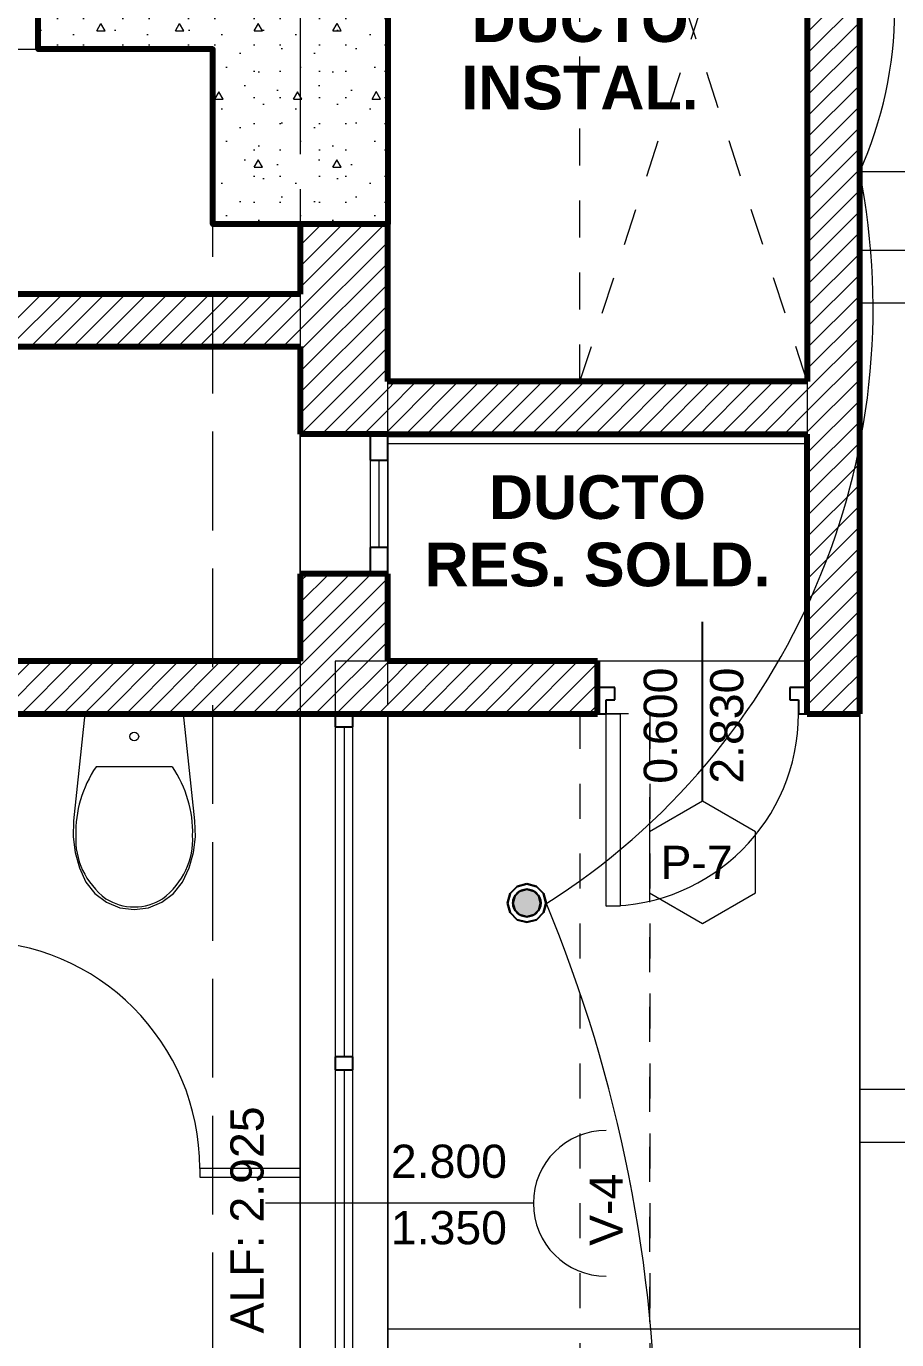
# Model space of a CAD drawing. Header units: inches. Extents: x 2704.1 to 2801.6, y 2415.6 to 2497.
# Drawn here: x 2763.392 to 2765.882, y 2438.596 to 2442.352 of the extents above; entities that cross this region are included whole.
import ezdxf
from ezdxf.lldxf.tags import DXFTag

# ---------------------------------------------------------------- set-up
doc = ezdxf.new("R2010")
doc.units = ezdxf.units.IN
doc.set_wipeout_variables(frame=1)
for name, pattern in [('Hidden Line', [0.391222, 0.282222, -0.109]), ('Oculto', [0.15875, 0.105833, -0.052917]), ('Punto & Raya', [0.65, 0.5, -0.075, 0, -0.075]), ('Rayas', [0.1, 0.05, -0.05]), ('super', [0.125, 0.075, -0.05]), ('Wipeout_Contour', [1, 0, -1])]:
    doc.linetypes.add(name, pattern=pattern)
for name, color, linetype, lineweight in [('.', 10, 'Continuous', 0), ('00_IE_Luminarias', 6, 'Continuous', 30), ('ALUMBRADO_PVC', 6, 'PVC1', 30)]:
    doc.layers.add(name, color=color, linetype=linetype, lineweight=lineweight)
for name, color, linetype in [('02 _ ARQ _ ALB _ Ejes Generales', 7, 'Continuous'), ('02 _ ARQ _ ZON _ Espacio.3D', 7, 'Continuous'), ('08 _ STR _ EXT _ 06 Columnas', 7, 'Continuous'), ('08 _ STR _ EXT _ 07 Losa Aligerada', 7, 'Continuous'), ('08 _ STR _ EXT _ 09 Vigas', 7, 'Continuous'), ('08 _ STR _ EXT _ 10 Vereda Exterior', 7, 'Continuous'), ('08 _ STR _ EXT _ Estacionamiento-Pavimento', 7, 'Continuous'), ('Dibujo 2D - General', 7, 'Continuous'), ('ESQUEMAS', 7, 'Continuous'), ('Estructura - 04 MURO', 7, 'Continuous'), ('Interior - Equipamiento', 7, 'Continuous'), ('Interior - Sanitarios', 7, 'Continuous'), ('Notas - Textos', 7, 'Continuous')]:
    doc.layers.add(name, color=color, linetype=linetype)
doc.layers.add('DLX_TERR_LUM', color=7, linetype='Continuous', true_color=0x92fcfc)
doc.styles.add('Estilo_Generado_4', font='swisse.ttf')
doc.styles.add('Estilo_Generado_8', font='arialbd.ttf')
doc.styles.add('{18b73a54-fa43-428c-adcb-c1c7bbdf2c84}', font='Simplex.shx')
tags = doc.linetypes.add('PVC1', pattern='A,1,-0.19772,["PVC",{18b73a54-fa43-428c-adcb-c1c7bbdf2c84},S=0.13,R=0,X=0,Y=-0.061851],-0.507647', length=1.705367).pattern_tags.tags
tags[6] = DXFTag(74, 10)
pattern_1 = [(45, (2712.85563, 2425.385773), (-0.030052038, 0.030052038), [])]

# ---------------------------------------------------------------- blocks, each defined once
blk = doc.blocks.new('luminaria exterior')
at = {"layer": '.'}
h = blk.add_hatch(dxfattribs=at)
h.set_pattern_fill('TRIANG', color=4, scale=0.005)
h.set_pattern_definition([(60, (0, 0), (-0.000937499998, 0.00162379763), [0.0009375, -0.0009375]), (120, (0, 0), (-0.001874999998, 1e-12), [0.0009375, -0.0009375]), (0, (-0.0004687, 0.0008119), (0.0009375, 0.00162379763), [0.0009375, -0.0009375])])
edge = h.paths.add_edge_path()
edge.add_arc((123.5526, 16.6566), 0.0381, 0, 360)
h = blk.add_hatch(dxfattribs=at)
h.set_pattern_fill('TRANS', color=4)
h.set_pattern_definition([(0, (0, 0), (0, 0.25), []), (0, (0, 0.125), (0, 0.25), [0.125, -0.125])])
h.paths.add_polyline_path([(123.5249, 16.6566, 1), (123.5802, 16.6566, 1)])
at = {"color": 3}
blk.add_circle((123.5526, 16.6566), 0.0395, dxfattribs=at)
at = {"layer": 'DLX_TERR_LUM', "color": 3}
for points in [[(123.5048, 16.6841, 0), (123.4974, 16.6566, 0)], [(123.4974, 16.6566, 0), (123.5048, 16.6841, 0)], [(123.4977, 16.6566, 0), (123.5051, 16.6841, 0)], [(123.5051, 16.6841, 0), (123.4977, 16.6566, 0)], [(123.5249, 16.7042, 0), (123.5048, 16.6841, 0)], [(123.5048, 16.6841, 0), (123.5249, 16.7042, 0)], [(123.5048, 16.6841, 0), (123.5051, 16.6841, 0)], [(123.5051, 16.6841, 0), (123.5048, 16.6841, 0)], [(123.5051, 16.6841, 0), (123.5252, 16.7042, 0)], [(123.5252, 16.7042, 0), (123.5051, 16.6841, 0)], [(123.5327, 16.6908, 0), (123.5182, 16.6763, 0)], [(123.5182, 16.6763, 0), (123.5327, 16.6908, 0)], [(123.5524, 16.7116, 0), (123.5249, 16.7042, 0)], [(123.5249, 16.7042, 0), (123.5524, 16.7116, 0)], [(123.5249, 16.7042, 0), (123.5252, 16.7042, 0)], [(123.5252, 16.7042, 0), (123.5249, 16.7042, 0)], [(123.5252, 16.7042, 0), (123.5527, 16.7116, 0)], [(123.5527, 16.7116, 0), (123.5252, 16.7042, 0)], [(123.5524, 16.6961, 0), (123.5327, 16.6908, 0)], [(123.5327, 16.6908, 0), (123.5524, 16.6961, 0)], [(123.5799, 16.7042, 0), (123.5524, 16.7116, 0)], [(123.5524, 16.7116, 0), (123.5799, 16.7042, 0)], [(123.5722, 16.6908, 0), (123.5524, 16.6961, 0)], [(123.5524, 16.6961, 0), (123.5722, 16.6908, 0)], [(123.5527, 16.7116, 0), (123.5802, 16.7042, 0)], [(123.5802, 16.7042, 0), (123.5527, 16.7116, 0)], [(123.5722, 16.6908, 0), (123.5866, 16.6763, 0)], [(123.6, 16.6841, 0), (123.5799, 16.7042, 0)], [(123.5799, 16.7042, 0), (123.6, 16.6841, 0)], [(123.5802, 16.7042, 0), (123.6004, 16.6841, 0)], [(123.6004, 16.6841, 0), (123.5802, 16.7042, 0)], [(123.6074, 16.6566, 0), (123.6, 16.6841, 0)], [(123.6, 16.6841, 0), (123.6074, 16.6566, 0)], [(123.6004, 16.6841, 0), (123.6077, 16.6566, 0)], [(123.6077, 16.6566, 0), (123.6004, 16.6841, 0)], [(123.4974, 16.6566, 0), (123.4977, 16.6566, 0)], [(123.4974, 16.6566, 0), (123.5048, 16.6291, 0)], [(123.4977, 16.6566, 0), (123.4974, 16.6566, 0)], [(123.5048, 16.6291, 0), (123.4974, 16.6566, 0)], [(123.5051, 16.6291, 0), (123.4977, 16.6566, 0)], [(123.4977, 16.6566, 0), (123.5051, 16.6291, 0)], [(123.5182, 16.6763, 0), (123.5129, 16.6566, 0)], [(123.5129, 16.6566, 0), (123.5182, 16.6763, 0)], [(123.5129, 16.6566, 0), (123.5182, 16.6368, 0)], [(123.5182, 16.6368, 0), (123.5129, 16.6566, 0)], [(123.5919, 16.6566, 0), (123.5866, 16.6763, 0)], [(123.5866, 16.6763, 0), (123.5919, 16.6566, 0)], [(123.5866, 16.6368, 0), (123.5919, 16.6566, 0)], [(123.5919, 16.6566, 0), (123.5866, 16.6368, 0)], [(123.6, 16.6291, 0), (123.6074, 16.6566, 0)], [(123.6074, 16.6566, 0), (123.6, 16.6291, 0)], [(123.6077, 16.6566, 0), (123.6004, 16.6291, 0)], [(123.6004, 16.6291, 0), (123.6077, 16.6566, 0)], [(123.6074, 16.6566, 0), (123.6077, 16.6566, 0)], [(123.6077, 16.6566, 0), (123.6074, 16.6566, 0)], [(123.5048, 16.6291, 0), (123.5249, 16.6089, 0)], [(123.5249, 16.6089, 0), (123.5048, 16.6291, 0)], [(123.5252, 16.6089, 0), (123.5051, 16.6291, 0)], [(123.5051, 16.6291, 0), (123.5252, 16.6089, 0)], [(123.5182, 16.6368, 0), (123.5327, 16.6224, 0)], [(123.5327, 16.6224, 0), (123.5182, 16.6368, 0)], [(123.5249, 16.6089, 0), (123.5524, 16.6016, 0)], [(123.5252, 16.6089, 0), (123.5249, 16.6089, 0)], [(123.5249, 16.6089, 0), (123.5252, 16.6089, 0)], [(123.5524, 16.6016, 0), (123.5249, 16.6089, 0)], [(123.5527, 16.6016, 0), (123.5252, 16.6089, 0)], [(123.5252, 16.6089, 0), (123.5527, 16.6016, 0)], [(123.5327, 16.6224, 0), (123.5524, 16.6171, 0)], [(123.5524, 16.6171, 0), (123.5327, 16.6224, 0)], [(123.5524, 16.6171, 0), (123.5722, 16.6224, 0)], [(123.5722, 16.6224, 0), (123.5524, 16.6171, 0)], [(123.5524, 16.6016, 0), (123.5799, 16.6089, 0)], [(123.5799, 16.6089, 0), (123.5524, 16.6016, 0)], [(123.5802, 16.6089, 0), (123.5527, 16.6016, 0)], [(123.5527, 16.6016, 0), (123.5802, 16.6089, 0)], [(123.5722, 16.6224, 0), (123.5866, 16.6368, 0)], [(123.5866, 16.6368, 0), (123.5722, 16.6224, 0)], [(123.5799, 16.6089, 0), (123.6, 16.6291, 0)], [(123.6, 16.6291, 0), (123.5799, 16.6089, 0)], [(123.5799, 16.6089, 0), (123.5802, 16.6089, 0)], [(123.5802, 16.6089, 0), (123.5799, 16.6089, 0)], [(123.6004, 16.6291, 0), (123.5802, 16.6089, 0)], [(123.5802, 16.6089, 0), (123.6004, 16.6291, 0)]]:
    blk.add_polyline3d(points, dxfattribs=at)
at = {"layer": 'DLX_TERR_LUM'}
for points in [[(123.5524, 16.7116, 0), (123.5527, 16.7116, 0)], [(123.5527, 16.7116, 0), (123.5524, 16.7116, 0)], [(123.5866, 16.6763, 0), (123.5722, 16.6908, 0)], [(123.5799, 16.7042, 0), (123.5802, 16.7042, 0)], [(123.5802, 16.7042, 0), (123.5799, 16.7042, 0)], [(123.6, 16.6841, 0), (123.6004, 16.6841, 0)], [(123.6004, 16.6841, 0), (123.6, 16.6841, 0)], [(123.5048, 16.6291, 0), (123.5051, 16.6291, 0)], [(123.5051, 16.6291, 0), (123.5048, 16.6291, 0)], [(123.6, 16.6291, 0), (123.6004, 16.6291, 0)], [(123.6004, 16.6291, 0), (123.6, 16.6291, 0)], [(123.5524, 16.6016, 0), (123.5527, 16.6016, 0)], [(123.5527, 16.6016, 0), (123.5524, 16.6016, 0)]]:
    blk.add_polyline3d(points, dxfattribs=at)
blk = doc.blocks.new('ss')
at = {"layer": '00_IE_Luminarias', "linetype": 'Continuous', "lineweight": 13}
for p, q in [((-785.2422, -1530.1635, 0), (-785.2422, -1530.0807, 0)), ((-784.997, -1530.3193, 0), (-784.997, -1530.2039, 0)), ((-785.3403, -1530.2616, 0), (-785.4071, -1530.2616, 0)), ((-785.1441, -1530.2616, 0), (-784.997, -1530.2616, 0)), ((-785.2422, -1530.3597, 0), (-785.2422, -1530.4425, 0))]:
    blk.add_line(p, q, dxfattribs=at)
blk.add_circle((-785.2422, -1530.2616, 0), 0.0981, dxfattribs=at)

msp = doc.modelspace()

# ---------------------------------------------------------------- hatches: boundary and pattern name
at = {"layer": '08 _ STR _ EXT _ 10 Vereda Exterior', "linetype": 'Continuous', "lineweight": 13}
h = msp.add_hatch(dxfattribs=at)
h.set_pattern_fill('RETÍCULA_100X100_0002', color=251, style=0, pattern_type=2)
h.set_pattern_definition([(360, (2716.613, 2443.6885), (0, 2.53199), []), (90, (2716.613, 2443.6885), (-3.6, 0), [])])
h.paths.add_polyline_path([(2715.0256, 2429.0071), (2717.1469, 2426.8858), (2722.1756, 2426.8858), (2722.1756, 2431.8858), (2753.3756, 2431.8858), (2753.3756, 2426.8858), (2765.7756, 2426.8858), (2765.7756, 2444.4717), (2764.4256, 2444.4717), (2764.4256, 2432.5858), (2721.9256, 2432.5858), (2721.9256, 2433.2358), (2719.3758, 2433.2358, -0.414214), (2719.1257, 2433.4858), (2719.1257, 2434.2358, -0.414213), (2719.3758, 2434.4858), (2721.9256, 2434.4858), (2721.9256, 2437.3858), (2719.3758, 2437.3858, -0.414214), (2719.1257, 2437.6358), (2719.1257, 2438.3858, -0.414213), (2719.3758, 2438.6358), (2721.9256, 2438.6358), (2721.9256, 2441.5358), (2719.3757, 2441.5358, -0.414214), (2719.1257, 2441.7858), (2719.1257, 2442.5358, -0.414213), (2719.3757, 2442.7858), (2721.6256, 2442.7858), (2721.6262, 2446.4357), (2715.0256, 2446.4357)])

# ---------------------------------------------------------------- linework, layer by layer
at = {"layer": '02 _ ARQ _ ZON _ Espacio.3D', "color": 9, "linetype": 'Continuous', "lineweight": 5, "flags": 128}
for points in [[(2760.8256, 2445.4858), (2760.8256, 2442.6357), (2762.1506, 2442.6357), (2762.1506, 2442.4857), (2761.1756, 2442.4857), (2761.1756, 2441.5857), (2764.1756, 2441.5857), (2764.1756, 2441.7858), (2763.9256, 2441.7858), (2763.9256, 2442.2858), (2763.4256, 2442.2858), (2763.4256, 2442.7858), (2764.1756, 2442.7858), (2764.1756, 2445.4858)], [(2761.3256, 2440.5357), (2764.1755, 2440.5357), (2764.1756, 2441.4357), (2761.1756, 2441.4357), (2761.1756, 2440.7357), (2761.3256, 2440.7357)], [(2760.2756, 2440.3857), (2760.2756, 2437.0858), (2764.1756, 2437.0858), (2764.1756, 2440.3857)]]:
    msp.add_lwpolyline(points, close=True, dxfattribs=at)
at = {"layer": '08 _ STR _ EXT _ 07 Losa Aligerada', "color": 254, "linetype": 'Rayas', "lineweight": 18, "flags": 128}
msp.add_lwpolyline([(2721.0256, 2453.325), (2720.5256, 2453.325), (2720.5256, 2431.1858), (2738.0909, 2431.1858), (2738.0909, 2432.5858), (2743.2871, 2432.5858), (2743.2871, 2431.3863), (2749.9256, 2431.3863), (2749.9256, 2428.7611), (2757.4256, 2428.7611), (2757.4256, 2431.4358), (2765.1756, 2431.4358), (2765.1756, 2440.3857), (2764.4256, 2440.3857), (2764.4256, 2443.4858), (2764.4256, 2443.4858), (2764.4256, 2445.7358), (2759.5256, 2445.7358), (2759.5256, 2447.7358), (2759.5256, 2447.9858), (2759.5256, 2449.8858), (2759.5256, 2450.1358), (2759.5256, 2452.1358), (2764.4256, 2452.1358), (2764.4256, 2455.0858), (2764.4256, 2455.0858), (2764.4256, 2460.5863), (2765.3756, 2460.5863), (2765.3756, 2466.4858), (2751.8109, 2466.4858), (2751.8109, 2466.1859), (2746.9035, 2466.1859), (2746.9035, 2465.8859), (2736.2256, 2465.8859), (2736.2256, 2469.2593), (2729.1255, 2469.2593), (2729.1255, 2465.2858), (2723.9757, 2465.2858), (2723.9757, 2466.3358), (2720.8756, 2466.3358), (2720.8756, 2463.0857), (2721.9256, 2463.0857), (2721.9256, 2459.2858), (2721.0256, 2459.2858)], close=True, dxfattribs=at)
at = {"layer": '08 _ STR _ EXT _ 07 Losa Aligerada', "color": 254, "linetype": 'Continuous', "lineweight": 18, "flags": 128}
msp.add_lwpolyline([(2721.9256, 2432.5858), (2764.4256, 2432.5858), (2764.4256, 2465.2858), (2721.9256, 2465.2858)], dxfattribs=at)
at = {"layer": '08 _ STR _ EXT _ 09 Vigas', "color": 251, "linetype": 'Hidden Line', "lineweight": 13}
msp.add_line((2757.4256, 2442.2858), (2763.9256, 2442.2858), dxfattribs=at)
at = {"layer": '08 _ STR _ EXT _ 09 Vigas', "color": 251, "linetype": 'super', "lineweight": 13}
msp.add_line((2765.1756, 2440.3857), (2765.1756, 2431.4358), dxfattribs=at)
at = {"layer": '08 _ STR _ EXT _ 10 Vereda Exterior', "color": 7, "linetype": 'Continuous', "lineweight": 18, "flags": 128}
msp.add_lwpolyline([(2722.1756, 2431.8858), (2753.3756, 2431.8858), (2753.3756, 2426.8858), (2765.7756, 2426.8858), (2765.7756, 2444.4717), (2764.4256, 2444.4717), (2764.4256, 2432.5858), (2721.9256, 2432.5858)], dxfattribs=at)
at = {"layer": '08 _ STR _ EXT _ Estacionamiento-Pavimento', "color": 7, "linetype": 'Continuous', "lineweight": 18, "flags": 128}
msp.add_lwpolyline([(2721.9256, 2466.2358), (2765.7756, 2466.2358), (2765.7756, 2426.8858), (2782.6256, 2426.8858), (2782.6256, 2472.1702), (2769.0756, 2472.323), (2769.0756, 2476.2358), (2721.9256, 2476.2358)], close=True, dxfattribs=at)
at = {"layer": 'ALUMBRADO_PVC', "linetype": 'PVC1', "lineweight": 15, "ltscale": 0.2}
msp.add_arc((2761.0758, 2438.2637), 4.1183, 337.4154, 22.5732, dxfattribs=at)
at = {"layer": 'Estructura - 04 MURO', "color": 165, "linetype": 'Continuous', "lineweight": 25}
for p, q in [((2764.3756, 2441.1107), (2764.4256, 2441.1107)), ((2764.4256, 2440.8607), (2764.3756, 2440.8607)), ((2765.0756, 2440.4257), (2765.0756, 2440.4607)), ((2765.5756, 2440.4607), (2765.5756, 2440.4257)), ((2765.0506, 2440.3857), (2765.0506, 2440.4257)), ((2765.0506, 2440.4257), (2765.0756, 2440.4257)), ((2765.5756, 2440.4257), (2765.6006, 2440.4257)), ((2765.6006, 2440.4257), (2765.6006, 2440.3857)), ((2764.2756, 2440.3482), (2764.3256, 2440.3482)), ((2764.3256, 2439.4045), (2764.2756, 2439.4045)), ((2764.2756, 2439.4045), (2764.2756, 2439.367)), ((2764.3256, 2439.367), (2764.3256, 2439.4045)), ((2764.2756, 2439.367), (2764.3256, 2439.367))]:
    msp.add_line(p, q, dxfattribs=at)
at = {"layer": 'Estructura - 04 MURO', "color": 165, "linetype": 'Continuous', "lineweight": 15}
for p, q in [((2764.3756, 2441.1107), (2764.3756, 2440.8607)), ((2764.4006, 2441.1107), (2764.4006, 2440.8607)), ((2765.0506, 2439.8357), (2765.0506, 2440.3857)), ((2765.0506, 2440.3857), (2765.0906, 2440.3857)), ((2765.0906, 2440.3857), (2765.0906, 2439.8357)), ((2764.2756, 2440.3482), (2764.2756, 2439.4045)), ((2764.3006, 2440.3482), (2764.3006, 2439.4045)), ((2764.3256, 2439.4045), (2764.3256, 2440.3482)), ((2765.0906, 2439.8357), (2765.0506, 2439.8357)), ((2764.2756, 2439.367), (2764.2756, 2437.6233)), ((2764.3006, 2439.367), (2764.3006, 2437.6233)), ((2764.3256, 2437.6233), (2764.3256, 2439.367)), ((2764.8421, 2438.9857), (2764.0756, 2438.9857))]:
    msp.add_line(p, q, dxfattribs=at)
at = {"layer": 'Estructura - 04 MURO', "color": 152, "linetype": 'Continuous', "lineweight": 25}
msp.add_line((2765.3256, 2440.1357), (2765.3256, 2440.6482), dxfattribs=at)
at = {"layer": 'Estructura - 04 MURO', "color": 251, "linetype": 'Continuous', "lineweight": 13, "flags": 128}
msp.add_lwpolyline([(2765.3256, 2439.7857), (2765.4772, 2439.8732), (2765.4772, 2440.0482), (2765.3256, 2440.1357), (2765.1741, 2440.0482), (2765.1741, 2439.8732)], close=True, dxfattribs=at)
msp.add_lwpolyline([(2765.0506, 2439.1942, 1), (2765.0506, 2438.7773)], format="xyb", dxfattribs=at)
at = {"layer": 'Estructura - 04 MURO', "color": 175, "linetype": 'Continuous', "lineweight": 15}
msp.add_arc((2765.0506, 2440.3857), 0.55, 270, 0, dxfattribs=at)
at = {"layer": 'Interior - Equipamiento', "color": 175, "linetype": 'Continuous', "lineweight": 13, "flags": 128}
msp.add_lwpolyline([(2770.7756, 2439.1608), (2770.7756, 2439.3108), (2765.7756, 2439.3108), (2765.7756, 2439.1608)], close=True, dxfattribs=at)
at = {"layer": 'Interior - Sanitarios', "color": 251, "linetype": 'Continuous', "lineweight": 13}
for p, q in [((2763.7006, 2440.2343), (2763.5917, 2440.2343)), ((2763.8095, 2440.2343), (2763.7006, 2440.2343))]:
    msp.add_line(p, q, dxfattribs=at)
at = {"layer": 'Interior - Sanitarios', "color": 251, "linetype": 'Continuous', "lineweight": 13, "flags": 128}
msp.add_lwpolyline([(2763.5312, 2439.989), (2763.5436, 2439.9454), (2763.5626, 2439.9044), (2763.5882, 2439.8718), (2763.6212, 2439.8469), (2763.6596, 2439.8311), (2763.7006, 2439.8257), (2763.7417, 2439.8311), (2763.78, 2439.8469), (2763.813, 2439.8718), (2763.8386, 2439.9044), (2763.8576, 2439.9454), (2763.87, 2439.989), (2763.8755, 2440.0339), (2763.874, 2440.0791), (2763.8416, 2440.3857), (2763.5596, 2440.3857), (2763.5273, 2440.0791), (2763.5257, 2440.0339)], close=True, dxfattribs=at)
at = {"layer": 'Interior - Sanitarios', "color": 175, "linetype": 'Continuous', "lineweight": 13, "flags": 128}
msp.add_lwpolyline([(2764.1756, 2439.0607), (2764.1756, 2439.0857), (2763.8881, 2439.0857), (2763.8881, 2439.0607)], close=True, dxfattribs=at)
at = {"layer": 'Interior - Sanitarios', "color": 251, "linetype": 'Continuous', "lineweight": 13}
msp.add_circle((2763.7006, 2440.3207), 0.0127, dxfattribs=at)
at = {"layer": 'Interior - Sanitarios', "color": 175, "linetype": 'Continuous', "lineweight": 13}
msp.add_arc((2763.2381, 2439.0857), 0.65, 0, 90, dxfattribs=at)
at = {"layer": 'Interior - Sanitarios', "color": 251, "linetype": 'Continuous', "lineweight": 13}
for centre, major_axis, start_param, end_param in [((2763.9587, 2440.0463), (0.4253, 0), 2.612188, 3.165208), ((2763.4425, 2440.0463), (0.4253, 0), 6.259567, 6.812588), ((2763.7901, 2440.0249), (0.2569, 0), 3.085861, 3.98645), ((2763.6111, 2440.0249), (0.2569, 0), 5.438324, 6.338913), ((2763.7014, 2439.9545), (0.1385, 0), 4.079884, 4.706528), ((2763.6998, 2439.9545), (0.1385, 0), 4.71825, 5.344894)]:
    msp.add_ellipse(centre, major_axis=major_axis, ratio=0.875546, start_param=start_param, end_param=end_param, dxfattribs=at)

# ---------------------------------------------------------------- block references
for p in [(2641.2709, 2423.1879), (2641.2709, 2423.1879), (2641.271, 2423.1879)]:
    msp.add_blockref('luminaria exterior', p)

# ---------------------------------------------------------------- texts
at = {"layer": 'Estructura - 04 MURO', "color": 251, "lineweight": 25, "char_height": 0.095, "attachment_point": 7, "rotation": 90, "style": 'Estilo_Generado_4'}
for s, insert in [('\\A1;{\\pql;\\pt0;\\fSwis721 Ex BT|b0|i0|c0|p34;0.600\\fSwis721 Ex BT|b0|i0|c0|p34;\\A1{\\H.66x;\\S^  ;}\\fSwis721 Ex BT|b0|i0|c0|p34;\\fSwis721 Ex BT|b0|i0|c0|p34;}', (2765.2806, 2440.1857)), ('\\A1;{\\pql;\\pt0;\\fSwis721 Ex BT|b0|i0|c0|p34;2.830\\fSwis721 Ex BT|b0|i0|c0|p34;\\A1{\\H.66x;\\S^  ;}\\fSwis721 Ex BT|b0|i0|c0|p34;\\fSwis721 Ex BT|b0|i0|c0|p34;}', (2765.4706, 2440.1857)), ('\\A1;{\\pql;\\pt0;\\fSwis721 Ex BT|b0|i0|c0|p34;ALF: 2.925\\fSwis721 Ex BT|b0|i0|c0|p34;\\A1{\\H.66x;\\S^  ;}\\fSwis721 Ex BT|b0|i0|c0|p34;\\fSwis721 Ex BT|b0|i0|c0|p34;}', (2764.0982, 2438.6136)), ('\\A1;{\\pql;\\pt0;\\fSwis721 Ex BT|b0|i0|c0|p34;V-4\\fSwis721 Ex BT|b0|i0|c0|p34;\\fSwis721 Ex BT|b0|i0|c0|p34;\\fSwis721 Ex BT|b0|i0|c0|p34;}', (2765.0981, 2438.8641))]:
    msp.add_mtext(s, dxfattribs=dict(at, insert=insert))
at = {"layer": 'Estructura - 04 MURO', "color": 251, "lineweight": 25, "char_height": 0.095, "attachment_point": 7, "style": 'Estilo_Generado_4'}
for s, insert in [('\\A1;{\\pql;\\pt0;\\fSwis721 Ex BT|b0|i0|c0|p34;P-7\\fSwis721 Ex BT|b0|i0|c0|p34;\\fSwis721 Ex BT|b0|i0|c0|p34;\\fSwis721 Ex BT|b0|i0|c0|p34;}', (2765.2058, 2439.9132)), ('\\A1;{\\pql;\\pt0;\\fSwis721 Ex BT|b0|i0|c0|p34;2.800\\fSwis721 Ex BT|b0|i0|c0|p34;\\A1{\\H.66x;\\S^  ;}\\fSwis721 Ex BT|b0|i0|c0|p34;\\fSwis721 Ex BT|b0|i0|c0|p34;}', (2764.4347, 2439.0308)), ('\\A1;{\\pql;\\pt0;\\fSwis721 Ex BT|b0|i0|c0|p34;1.350\\fSwis721 Ex BT|b0|i0|c0|p34;\\A1{\\H.66x;\\S^  ;}\\fSwis721 Ex BT|b0|i0|c0|p34;\\fSwis721 Ex BT|b0|i0|c0|p34;}', (2764.4347, 2438.8408))]:
    msp.add_mtext(s, dxfattribs=dict(at, insert=insert))
at = {"layer": 'Notas - Textos', "color": 251, "linetype": 'Continuous', "lineweight": 25, "char_height": 0.125, "attachment_point": 2, "line_spacing_factor": 0.924085, "style": 'Estilo_Generado_8'}
for s, insert in [('\\A1;{\\pqc;\\fArial|b1|i0|c0|p34;DUCTO \\P\\pqc;\\fArial|b1|i0|c0|p34;INSTAL.}', (2764.9756, 2442.4317)), ('\\A1;{\\pqc;\\fArial|b1|i0|c0|p34;DUCTO \\P\\pqc;\\fArial|b1|i0|c0|p34;RES\\fArial|b1|i0|c0|p34;.\\fArial|b1|i0|c0|p34; SOLD.}', (2765.0256, 2441.0678))]:
    msp.add_mtext(s, dxfattribs=dict(at, insert=insert))

# ---------------------------------------------------------------- next in the draw order: wipeouts: each hides what was drawn before it
at = {"color": 254, "linetype": 'Wipeout_Contour', "lineweight": 0, "ltscale": 215.629572}
msp.add_wipeout([(2764.1756, 2441.7858), (2764.1756, 2441.1857), (2764.4256, 2441.1857), (2764.4256, 2441.7858)], dxfattribs=at).dxf.layer = 'Estructura - 04 MURO'
at = {"color": 254, "linetype": 'Wipeout_Contour', "lineweight": 0, "ltscale": 214.581397}
msp.add_wipeout([(2764.1756, 2440.7857), (2764.1756, 2440.3857), (2764.4256, 2440.3857), (2764.4256, 2440.7857)], dxfattribs=at).dxf.layer = 'Estructura - 04 MURO'
at = {"color": 254, "linetype": 'Wipeout_Contour', "lineweight": 0, "ltscale": 165.114864}
msp.add_wipeout([(2765.6256, 2440.3857), (2765.7756, 2440.3857), (2765.6256, 2440.5357)], dxfattribs=at).dxf.layer = 'Estructura - 04 MURO'

# ---------------------------------------------------------------- next in the draw order: hatches: boundary and pattern name
at = {"layer": '08 _ STR _ EXT _ 06 Columnas', "linetype": 'Continuous', "lineweight": 9}
h = msp.add_hatch(dxfattribs=at)
h.set_pattern_fill('HORMIGÓN_EN_MASA_0002', style=0, pattern_type=2)
h.set_pattern_definition([(0, (2712.85563, 2425.38577), (0, 0.3897114), [0.024375, -0.200625]), (0, (2712.96813, 2425.58063), (0, 0.3897114), [0.024375, -0.200625]), (60, (2712.85563, 2425.38577), (-0.3375, 0.1948557), [0.024375, -0.200625]), (60, (2713.08063, 2425.38577), (-0.3375, 0.1948557), [0.024375, -0.200625]), (120, (2712.88, 2425.38577), (0.3375, 0.1948557), [0.024375, -0.200625]), (120, (2713.105, 2425.38577), (0.3375, 0.1948557), [0.024375, -0.200625]), (0, (2712.85563, 2425.42327), (0, 0.075), [0, -0.075, 0, -0.1125]), (45, (2712.89313, 2425.42327), (-0.05303301, 0.05303301), [0, -0.05625, 0, -0.09375])])
h.paths.add_polyline_path([(2763.4256, 2442.7858), (2763.4256, 2442.2858), (2763.9256, 2442.2858), (2763.9256, 2441.7858), (2764.4256, 2441.7858), (2764.4256, 2442.7858)])
at = {"layer": 'Estructura - 04 MURO', "linetype": 'Continuous', "lineweight": 5}
h = msp.add_hatch(dxfattribs=at)
h.set_pattern_fill('LADRILLO_COMÚN_0002', color=252, style=0, pattern_type=2)
h.set_pattern_definition(pattern_1)
h.paths.add_polyline_path([(2764.1756, 2441.7858), (2764.1756, 2441.1857), (2764.4256, 2441.1857), (2764.4256, 2441.7858)])
h = msp.add_hatch(dxfattribs=at)
h.set_pattern_fill('LADRILLO_COMÚN_0002', color=252, style=0, pattern_type=2)
h.set_pattern_definition(pattern_1)
h.paths.add_polyline_path([(2764.1756, 2440.7857), (2764.1756, 2440.3857), (2764.4256, 2440.3857), (2764.4256, 2440.7857)])
h = msp.add_hatch(dxfattribs=at)
h.set_pattern_fill('LADRILLO_COMÚN_0002', color=252, style=0, pattern_type=2)
h.set_pattern_definition(pattern_1)
h.paths.add_polyline_path([(2765.6256, 2440.3857), (2765.7756, 2440.3857), (2765.6256, 2440.5357)])

# ---------------------------------------------------------------- next in the draw order: linework, layer by layer
at = {"layer": '08 _ STR _ EXT _ 06 Columnas', "color": 7, "linetype": 'Continuous', "lineweight": 80, "flags": 128}
msp.add_lwpolyline([(2763.4256, 2442.7858), (2764.4256, 2442.7858), (2764.4256, 2441.7858), (2763.9256, 2441.7858), (2763.9256, 2442.2858), (2763.4256, 2442.2858)], close=True, dxfattribs=at)
at = {"layer": 'Estructura - 04 MURO', "color": 165, "linetype": 'Continuous', "lineweight": 15}
for p, q in [((2764.1756, 2441.1857), (2764.1756, 2440.7857)), ((2764.4256, 2441.1857), (2764.4256, 2440.7857)), ((2764.1756, 2440.3857), (2764.1756, 2437.5858)), ((2764.4256, 2440.3857), (2764.4256, 2437.5858))]:
    msp.add_line(p, q, dxfattribs=at)
at = {"layer": 'Estructura - 04 MURO', "color": 7, "linetype": 'Continuous', "lineweight": 80}
for p, q in [((2764.4256, 2441.1857), (2764.1756, 2441.1857)), ((2764.4256, 2440.7857), (2764.1756, 2440.7857))]:
    msp.add_line(p, q, dxfattribs=at)
at = {"layer": 'Estructura - 04 MURO', "color": 165, "linetype": 'Continuous', "lineweight": 25}
for p, q in [((2764.3756, 2441.1857), (2764.3756, 2441.1107)), ((2764.4256, 2441.1107), (2764.4256, 2441.1857)), ((2764.3756, 2440.8607), (2764.3756, 2440.7857)), ((2764.4256, 2440.7857), (2764.4256, 2440.8607)), ((2764.2756, 2440.3857), (2764.2756, 2440.3482)), ((2764.3256, 2440.3482), (2764.3256, 2440.3857))]:
    msp.add_line(p, q, dxfattribs=at)
at = {"layer": 'Estructura - 04 MURO', "color": 7, "linetype": 'Continuous', "lineweight": 80, "flags": 128}
for points in [[(2764.1756, 2441.7858), (2764.1756, 2441.5857)], [(2764.4256, 2441.3357), (2764.4256, 2441.7858)], [(2764.1756, 2441.4357), (2764.1756, 2441.1857)], [(2764.1756, 2440.7857), (2764.1756, 2440.5357)], [(2764.4256, 2440.5357), (2764.4256, 2440.7857)]]:
    msp.add_lwpolyline(points, dxfattribs=at)

# ---------------------------------------------------------------- next in the draw order: wipeouts: each hides what was drawn before it
at = {"color": 254, "linetype": 'Wipeout_Contour', "lineweight": 0, "ltscale": 209.743868}
msp.add_wipeout([(2761.3256, 2441.4357), (2764.1756, 2441.4357), (2764.1756, 2441.5857), (2761.3256, 2441.5857)], dxfattribs=at).dxf.layer = 'Estructura - 04 MURO'
at = {"color": 254, "linetype": 'Wipeout_Contour', "lineweight": 0, "ltscale": 208.490676}
msp.add_wipeout([(2761.3256, 2440.5357), (2761.3256, 2440.3857), (2764.1756, 2440.3857), (2764.1756, 2440.5357)], dxfattribs=at).dxf.layer = 'Estructura - 04 MURO'
at = {"color": 254, "linetype": 'Wipeout_Contour', "lineweight": 0, "ltscale": 216.070525}
msp.add_wipeout([(2764.4255, 2440.5357), (2764.4255, 2440.3857), (2765.0256, 2440.3857), (2765.0256, 2440.5357)], dxfattribs=at).dxf.layer = 'Estructura - 04 MURO'
at = {"color": 254, "linetype": 'Wipeout_Contour', "lineweight": 0, "ltscale": 164.612948}
msp.add_wipeout([(2765.6256, 2440.5357), (2765.7756, 2440.3857), (2765.7756, 2440.5357)], dxfattribs=at).dxf.layer = 'Estructura - 04 MURO'

# ---------------------------------------------------------------- next in the draw order: hatches: boundary and pattern name
at = {"layer": 'Estructura - 04 MURO', "linetype": 'Continuous', "lineweight": 5}
h = msp.add_hatch(dxfattribs=at)
h.set_pattern_fill('LADRILLO_COMÚN_0002', color=252, style=0, pattern_type=2)
h.set_pattern_definition(pattern_1)
h.paths.add_polyline_path([(2761.3256, 2441.4357), (2764.1756, 2441.4357), (2764.1756, 2441.5857), (2761.3256, 2441.5857)])
h = msp.add_hatch(dxfattribs=at)
h.set_pattern_fill('LADRILLO_COMÚN_0002', color=252, style=0, pattern_type=2)
h.set_pattern_definition(pattern_1)
h.paths.add_polyline_path([(2761.3256, 2440.5357), (2761.3256, 2440.3857), (2764.1756, 2440.3857), (2764.1756, 2440.5357)])
h = msp.add_hatch(dxfattribs=at)
h.set_pattern_fill('LADRILLO_COMÚN_0002', color=252, style=0, pattern_type=2)
h.set_pattern_definition(pattern_1)
h.paths.add_polyline_path([(2764.4255, 2440.5357), (2764.4255, 2440.3857), (2765.0256, 2440.3857), (2765.0256, 2440.5357)])
h = msp.add_hatch(dxfattribs=at)
h.set_pattern_fill('LADRILLO_COMÚN_0002', color=252, style=0, pattern_type=2)
h.set_pattern_definition(pattern_1)
h.paths.add_polyline_path([(2765.6256, 2440.5357), (2765.7756, 2440.3857), (2765.7756, 2440.5357)])

# ---------------------------------------------------------------- next in the draw order: linework, layer by layer
at = {"layer": '02 _ ARQ _ ALB _ Ejes Generales', "color": 251, "linetype": 'Punto & Raya', "lineweight": 13}
msp.add_line((2764.1756, 2471.2858), (2764.1756, 2427.4358), dxfattribs=at)
at = {"layer": '08 _ STR _ EXT _ 09 Vigas', "color": 251, "linetype": 'Hidden Line', "lineweight": 13}
msp.add_line((2763.9256, 2433.0858), (2763.9256, 2442.2858), dxfattribs=at)
at = {"layer": '08 _ STR _ EXT _ 09 Vigas', "color": 251, "linetype": 'super', "lineweight": 13}
for q in [(2764.9756, 2431.6358), (2765.1756, 2440.3857)]:
    msp.add_line((2764.9756, 2440.3857), q, dxfattribs=at)
at = {"layer": 'Estructura - 04 MURO', "color": 7, "linetype": 'Continuous', "lineweight": 80}
msp.add_line((2765.0256, 2440.3857), (2765.0256, 2440.5357), dxfattribs=at)
at = {"layer": 'Estructura - 04 MURO', "color": 165, "linetype": 'Continuous', "lineweight": 25}
for p, q in [((2765.0256, 2440.4607), (2765.0256, 2440.3857)), ((2765.0756, 2440.4607), (2765.0256, 2440.4607)), ((2765.6256, 2440.4607), (2765.5756, 2440.4607)), ((2765.6256, 2440.3857), (2765.6256, 2440.4607)), ((2765.0256, 2440.3857), (2765.0506, 2440.3857)), ((2765.6006, 2440.3857), (2765.6256, 2440.3857))]:
    msp.add_line(p, q, dxfattribs=at)
at = {"layer": 'Estructura - 04 MURO', "color": 7, "linetype": 'Continuous', "lineweight": 80, "flags": 128}
for points in [[(2764.1756, 2441.5857), (2761.3256, 2441.5857)], [(2761.3256, 2441.4357), (2764.1756, 2441.4357)], [(2764.1756, 2440.5357), (2761.3256, 2440.5357)], [(2765.0256, 2440.5357), (2764.4255, 2440.5357)], [(2761.3256, 2440.3857), (2765.0256, 2440.3857)], [(2765.6256, 2440.3857), (2765.7756, 2440.3857)]]:
    msp.add_lwpolyline(points, dxfattribs=at)

# ---------------------------------------------------------------- next in the draw order: wipeouts: each hides what was drawn before it
at = {"color": 254, "linetype": 'Wipeout_Contour', "lineweight": 0, "ltscale": 221.562137}
msp.add_wipeout([(2765.6256, 2443.3358), (2765.6256, 2440.5357), (2765.7756, 2440.5357), (2765.7756, 2443.3358)], dxfattribs=at).dxf.layer = 'Estructura - 04 MURO'

# ---------------------------------------------------------------- next in the draw order: hatches: boundary and pattern name
at = {"layer": 'Estructura - 04 MURO', "linetype": 'Continuous', "lineweight": 5}
h = msp.add_hatch(dxfattribs=at)
h.set_pattern_fill('LADRILLO_COMÚN_0002', color=252, style=0, pattern_type=2)
h.set_pattern_definition(pattern_1)
h.paths.add_polyline_path([(2765.6256, 2443.3358), (2765.6256, 2440.5357), (2765.7756, 2440.5357), (2765.7756, 2443.3358)])

# ---------------------------------------------------------------- next in the draw order: linework, layer by layer
at = {"layer": 'ALUMBRADO_PVC', "linetype": 'PVC1', "lineweight": 15, "ltscale": 0.2}
msp.add_arc((2764.7323, 2442.4047), 1.1438, 335.798, 70.9461, dxfattribs=at)
at = {"layer": 'Estructura - 04 MURO', "color": 7, "linetype": 'Continuous', "lineweight": 80}
msp.add_line((2765.6256, 2440.3857), (2765.6256, 2441.1857), dxfattribs=at)
at = {"layer": 'Estructura - 04 MURO', "color": 7, "linetype": 'Continuous', "lineweight": 80, "flags": 128}
for points in [[(2765.7756, 2440.3857), (2765.7756, 2443.4858)], [(2765.6256, 2443.3358), (2765.6256, 2441.3357)]]:
    msp.add_lwpolyline(points, dxfattribs=at)
at = {"layer": 'Interior - Equipamiento', "color": 175, "linetype": 'Continuous', "lineweight": 13, "flags": 128}
msp.add_lwpolyline([(2770.7756, 2441.5608), (2770.7756, 2441.7108), (2765.7756, 2441.7108), (2765.7756, 2441.5608)], close=True, dxfattribs=at)

# ---------------------------------------------------------------- next in the draw order: block references
at = {"color": 2, "lineweight": 80, "rotation": 180}
msp.add_blockref('ss', (1980.7786, 911.6742, 0), dxfattribs=at)

# ---------------------------------------------------------------- next in the draw order: wipeouts: each hides what was drawn before it
at = {"color": 254, "linetype": 'Wipeout_Contour', "lineweight": 0, "ltscale": 218.130917}
msp.add_wipeout([(2764.4256, 2441.1857), (2765.6256, 2441.1857), (2765.6256, 2441.3357), (2764.4256, 2441.3357)], dxfattribs=at).dxf.layer = 'Estructura - 04 MURO'

# ---------------------------------------------------------------- next in the draw order: hatches: boundary and pattern name
at = {"layer": 'Estructura - 04 MURO', "linetype": 'Continuous', "lineweight": 5}
h = msp.add_hatch(dxfattribs=at)
h.set_pattern_fill('LADRILLO_COMÚN_0002', color=252, style=0, pattern_type=2)
h.set_pattern_definition(pattern_1)
h.paths.add_polyline_path([(2764.4256, 2441.1857), (2765.6256, 2441.1857), (2765.6256, 2441.3357), (2764.4256, 2441.3357)])

# ---------------------------------------------------------------- next in the draw order: linework, layer by layer
at = {"layer": '08 _ STR _ EXT _ 09 Vigas', "color": 251, "linetype": 'Hidden Line', "lineweight": 13}
msp.add_line((2764.4256, 2432.5858), (2764.4256, 2446.0858), dxfattribs=at)
at = {"layer": 'ALUMBRADO_PVC', "linetype": 'PVC1', "lineweight": 15, "ltscale": 0.2}
msp.add_arc((2763.7962, 2441.545), 2.0176, 302.4105, 11.1665, dxfattribs=at)
at = {"layer": 'Dibujo 2D - General', "color": 252, "linetype": 'Oculto', "lineweight": 13}
for p, q in [((2764.9756, 2441.3357), (2765.6256, 2443.3357)), ((2765.6256, 2441.3357), (2764.9756, 2443.3357)), ((2764.9756, 2441.3357), (2764.9756, 2443.3357))]:
    msp.add_line(p, q, dxfattribs=at)
at = {"layer": 'ESQUEMAS', "color": 7, "linetype": 'Continuous', "lineweight": 13, "flags": 128}
msp.add_lwpolyline([(2764.2756, 2432.7358), (2722.0756, 2432.7358), (2722.0756, 2433.5358), (2719.3758, 2433.5358), (2719.3758, 2434.2858), (2722.0756, 2434.2858), (2722.0756, 2437.6608), (2719.3757, 2437.6608), (2719.3757, 2438.4108), (2722.0756, 2438.4108), (2722.0756, 2441.7858), (2719.3757, 2441.7858), (2719.3757, 2442.5358), (2722.0756, 2442.5358), (2722.0756, 2456.3389), (2721.1056, 2456.3389), (2721.1056, 2459.2058), (2722.0756, 2459.2058), (2722.0756, 2465.1358), (2764.2756, 2465.1358), (2764.2756, 2443.3358), (2765.6256, 2443.3358), (2765.6256, 2440.5357), (2764.2756, 2440.5357)], close=True, dxfattribs=at)
at = {"layer": 'Estructura - 04 MURO', "color": 7, "linetype": 'Continuous', "lineweight": 80, "flags": 128}
for points in [[(2765.6256, 2441.3357), (2764.4256, 2441.3357)], [(2764.4256, 2441.1857), (2765.6256, 2441.1857)]]:
    msp.add_lwpolyline(points, dxfattribs=at)

doc.saveas('drawing.dxf')
